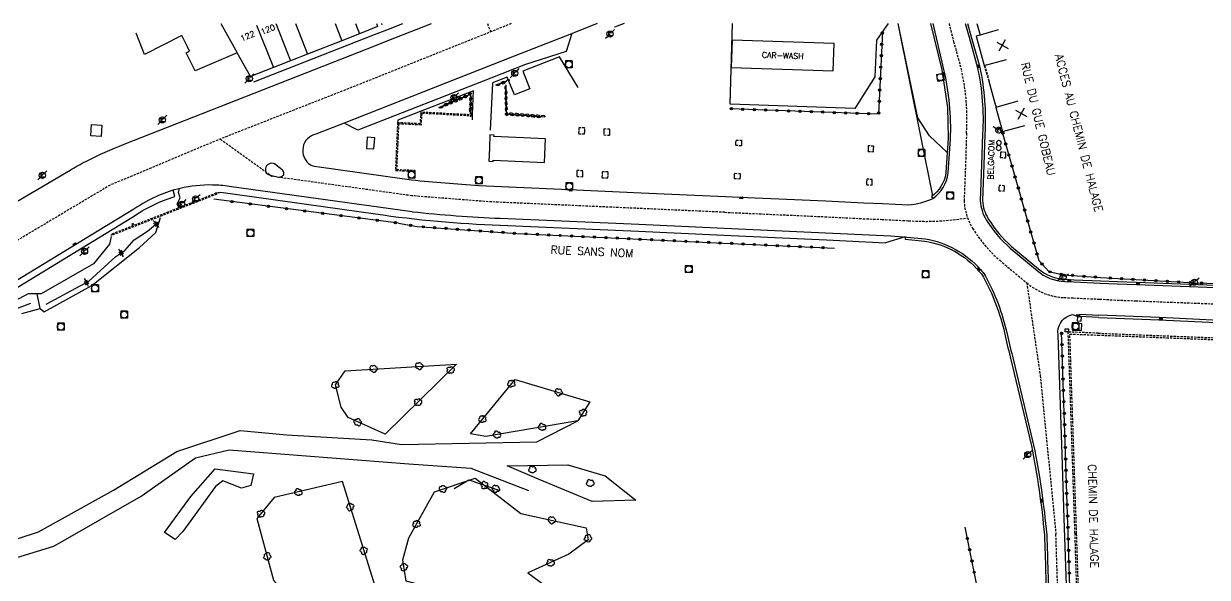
# Model space of a CAD drawing. Header units: millimetres. Extents: x 151000 to 152000, y 121000 to 122001.
# Drawn here: x 151146.2 to 151405, y 121878.9 to 122000 of the extents above; entities that cross this region are included whole.
import ezdxf
from ezdxf.enums import TextEntityAlignment as Align

# ---------------------------------------------------------------- set-up
doc = ezdxf.new("R2010")
doc.units = ezdxf.units.MM
doc.linetypes.add('DASHED', pattern=[0.75, 0.5, -0.25])
doc.layers.get('0').update_dxf_attribs({"linetype": 'CONTINUOUS'})
for name, color, linetype in [('W0001', 6, 'DASHED'), ('W0008', 7, 'CONTINUOUS'), ('W0100', 7, 'CONTINUOUS'), ('W0112', 1, 'DASHED'), ('W0211', 2, 'CONTINUOUS'), ('W0300', 7, 'CONTINUOUS'), ('W0302', 3, 'CONTINUOUS'), ('W0310', 3, 'CONTINUOUS'), ('W0322', 7, 'CONTINUOUS'), ('W0330', 7, 'CONTINUOUS'), ('W0334', 7, 'CONTINUOUS'), ('W0400', 7, 'CONTINUOUS'), ('W0420', 7, 'CONTINUOUS'), ('W0471', 7, 'CONTINUOUS'), ('W0984', 7, 'CONTINUOUS'), ('W0989', 7, 'CONTINUOUS'), ('W0991', 7, 'CONTINUOUS'), ('W1102', 7, 'CONTINUOUS')]:
    doc.layers.add(name, color=color, linetype=linetype)
doc.styles.get("Standard").update_dxf_attribs({"font": 'romans.shx', "width": 0.85})

# ---------------------------------------------------------------- blocks, each defined once
blk = doc.blocks.new('t322o')
at = {"color": 0, "linetype": 'Continuous'}
for radius in [0.25, 0.15]:
    blk.add_circle((0, 0), radius, dxfattribs=at)
blk = doc.blocks.new('T300')
for p, q in [((-0.8, 0.51), (-0.86, 0.34)), ((-0.86, 0.34), (-0.86, 0.17)), ((-0.86, 0.17), (-0.74, 0.06)), ((-0.69, 0.63), (-0.8, 0.51)), ((-0.8, -0.06), (-0.74, 0.06)), ((-0.74, 0.06), (-0.69, 0.11)), ((-0.57, 0.69), (-0.69, 0.63)), ((-0.46, 0.69), (-0.57, 0.69)), ((-0.29, 0.63), (-0.46, 0.69)), ((-0.29, 0.63), (-0.17, 0.74)), ((-0.23, 0.57), (-0.29, 0.63)), ((-0.17, 0.74), (-0.06, 0.8)), ((-0.06, 0.8), (0.06, 0.8)), ((0.06, 0.8), (0.23, 0.74)), ((0.23, 0.74), (0.34, 0.63)), ((0.34, 0.63), (0.4, 0.51)), ((0.46, 0.46), (0.34, 0.46)), ((0.4, 0.51), (0.4, 0.46)), ((0.57, 0.4), (0.46, 0.46)), ((0.57, 0.4), (0.69, 0.29)), ((0.69, 0.29), (0.74, 0.17)), ((0.74, 0.06), (0.69, -0.17)), ((0.74, 0.17), (0.74, 0.06)), ((-0.8, -0.17), (-0.8, -0.06)), ((-0.8, -0.23), (-0.8, -0.17)), ((-0.74, -0.34), (-0.8, -0.23)), ((-0.69, -0.4), (-0.74, -0.34)), ((-0.51, -0.46), (-0.69, -0.4)), ((-0.4, -0.46), (-0.51, -0.46)), ((-0.4, -0.46), (-0.34, -0.46)), ((-0.34, -0.46), (-0.34, -0.4)), ((-0.34, -0.51), (-0.34, -0.46)), ((-0.29, -0.63), (-0.34, -0.51)), ((-0.17, -0.74), (-0.29, -0.63)), ((-0.06, -0.8), (-0.17, -0.74)), ((0.06, -0.8), (-0.06, -0.8)), ((0.17, -0.74), (0.06, -0.8)), ((0.23, -0.69), (0.17, -0.74)), ((0.29, -0.46), (0.23, -0.46)), ((0.29, -0.63), (0.23, -0.69)), ((0.46, -0.4), (0.29, -0.46)), ((0.34, -0.51), (0.29, -0.63)), ((0.34, -0.51), (0.34, -0.46)), ((0.57, -0.34), (0.46, -0.4)), ((0.63, -0.29), (0.57, -0.34)), ((0.69, -0.17), (0.63, -0.29))]:
    blk.add_line(p, q)
blk = doc.blocks.new('T400')
for p, q in [((-0.15, 0.3), (0.15, 0.3)), ((-0.15, -0.25), (-0.15, 0.3)), ((-0.15, 0.15), (0.15, 0.15)), ((-0.15, 0), (0.15, 0)), ((0.15, 0.3), (0.15, -0.25)), ((-0.15, -0.15), (0.15, -0.15)), ((-0.15, -0.25), (-0.15, -0.3)), ((-0.15, -0.3), (0.15, -0.3)), ((0.15, -0.3), (0.15, -0.25))]:
    blk.add_line(p, q)
blk = doc.blocks.new('T420')
for p, q in [((0.75, 0.75), (-0.75, 0.75)), ((-0.75, 0.75), (-0.75, -0.75)), ((0.75, 0.75), (0.75, -0.75)), ((0.75, -0.75), (-0.75, -0.75))]:
    blk.add_line(p, q)
blk.add_ellipse((0, 0), major_axis=(-0.53, 0.53), ratio=1, start_param=3.926991, end_param=10.210176)
blk = doc.blocks.new('T471')
for p, q in [((-0.333334, 0.333334), (-0.333334, -0.333334)), ((-0.333334, 0.333334), (0.333334, 0.333334)), ((-0.333334, 0), (0, 0)), ((0.500001, 0.500001), (1.000002, 1.000002)), ((-0.500001, -0.500001), (-1.000002, -1.000002)), ((-0.333334, -0.333334), (0.333334, -0.333334))]:
    blk.add_line(p, q)
blk.add_ellipse((0, 0), major_axis=(0.471405, 0.471405), ratio=1, start_param=5.4977871438, end_param=11.780972451)
blk = doc.blocks.new('t991o')
at = {"color": 0, "linetype": 'Continuous'}
for p, q in [((-1, 1), (1, -1)), ((-1, -1), (1, 1))]:
    blk.add_line(p, q, dxfattribs=at)
blk = doc.blocks.new('t310o')
at = {"color": 0, "linetype": 'Continuous'}
for centre, start, end in [((-0.5, 0.38), 216.8699, 323.1304), ((0.5, -0.37), 36.8699, 143.1303)]:
    blk.add_arc(centre, 0.625, start, end, dxfattribs=at)
blk = doc.blocks.new('t211o')
at = {"color": 0, "linetype": 'Continuous'}
for p, q in [((-0.29, 0.5), (-0.29, 0)), ((0, 1), (0, 0)), ((0.29, 0.5), (0.29, 0))]:
    blk.add_line(p, q, dxfattribs=at)

msp = doc.modelspace()

# ---------------------------------------------------------------- linework, layer by layer
at = {"layer": 'W0001', "flags": 128}
for points in [[(151252.81, 122000), (151218.82, 121986.4), (151189.16, 121974.75), (151165.15, 121964.69), (151134.26, 121946.28), (151117.96, 121934.98), (151114.31, 121940.02), (151107.27, 121945), (151098.64, 121947.41), (151091.59, 121946.52), (151086.27, 121944.5), (151076.88, 121935.39), (151075.13, 121932.3), (151074.1, 121919.53), (151077.36, 121911.03), (151083.46, 121903.78), (151096.78, 121899.87), (151105.47, 121901.67), (151109.51, 121903.27), (151117.71, 121910.37), (151120.79, 121918.27), (151121.2, 121925.35), (151117.96, 121934.98), (151117.96, 121934.98)], [(151247.61, 122000), (151248.33, 121998.21), (151248.33, 121998.21)], [(151231.12, 121962.35), (151200.51, 121966.6), (151189.16, 121974.75), (151189.16, 121974.75)], [(151299.51, 121958.74), (151248.08, 121961.03), (151231.12, 121962.35)]]:
    msp.add_lwpolyline(points, dxfattribs=at)
at = {"layer": 'W0001'}
for points in [[(151348.52, 122000), (151349.53, 121996.07), (151351.33, 121989.51, -0.070162), (151352.34, 121976.03), (151352.13, 121969.23), (151351.82, 121961.25, 0.126863), (151353.69, 121955.25, 0.077075), (151359.6, 121948.24), (151365.5, 121943.3, 0.164226), (151373.64, 121940.09), (151375.69, 121940), (151381.45, 121939.75)], [(151299.51, 121958.74), (151302.54, 121958.61), (151321.42, 121957.77), (151329.71, 121957.34), (151333.85, 121957.19), (151339.69, 121956.89, 0.059618), (151352.57, 121957.54)], [(151365.5, 121943.3), (151368.47, 121923.06), (151371.89, 121888.31, -0.001015), (151372.4, 121872.07), (151372.99, 121853.88, -0.081199), (151372.29, 121847.28, -0.165335), (151366.4, 121841.87, -0.113131), (151361.04, 121841.12), (151361.04, 121841.12, -0.015484), (151358.44, 121841.13), (151339.77, 121840.77), (151337.45, 121840.72)], [(151381.45, 121939.75), (151384.51, 121939.57), (151389.37, 121939.37), (151412.45, 121938.48), (151437.47, 121937.52), (151454.59, 121936.89, 0.072838), (151459.99, 121937.53), (151463.97, 121938.79, -0.178218), (151474.39, 121938.09), (151475.39, 121937.65, 0.107132), (151488.06, 121935.51, -0.427615), (151496.05, 121926.51), (151495.19, 121904.31), (151494.83, 121895.15), (151496.62, 121817.98)]]:
    msp.add_lwpolyline(points, format="xyb", dxfattribs=at)
at = {"layer": 'W0008', "flags": 128}
for points in [[(151130.15, 121952.57), (151156.39, 121967.97, -0.0135), (151159.95, 121969.94, -0.0256), (151168.23, 121973.65), (151221.33, 121994.53), (151227.36, 121996.88), (151235.42, 122000, 0.1057)], [(151271.62, 122000), (151266.02, 121997.81), (151253.44, 121992.87), (151216.32, 121978.27), (151210.09, 121975.86, 0.0979), (151208.3, 121974.84, 0.153), (151207.31, 121972.94, 0.1493), (151207.53, 121970.82, 0.2515), (151209.83, 121968.8), (151231.05, 121965.84), (151231.05, 121965.84)], [(151201.95, 121966.45, 0.1399), (151202.78, 121966.64, 0.2115), (151203.12, 121967.22, 0.2469), (151202.76, 121968.01), (151201.07, 121969.31, 0.2792), (151199.85, 121969.25, 0.2649), (151199.1, 121968.35), (151199.08, 121967.82, 0.3174), (151199.88, 121966.94), (151201.95, 121966.45), (151201.95, 121966.45)], [(151231.19, 121958.87), (151191.18, 121964.4, 0.0287), (151187.51, 121964.71, 0.0619), (151180.47, 121963.96, 0.0476), (151175.69, 121962.4, 0.0328), (151170.34, 121959.45), (151138.37, 121939.98, 0.0402), (151134.23, 121937.03, 0.0649), (151129.89, 121932.2, 0.0721), (151126.93, 121926.29, 0.0312), (151125.76, 121921.33, -0.0287), (151124.96, 121916.36, -0.0662), (151122.15, 121909.38, -0.046), (151119.6, 121905.52, -0.0272), (151116.84, 121902.61, 0.0524), (151114.91, 121900.15, 0.0852), (151113.83, 121897.02, 0.0807), (151113.72, 121893.76, 0.0418), (151114.39, 121891.17), (151114.39, 121891.17)]]:
    msp.add_lwpolyline(points, format="xyb", dxfattribs=at)
for points in [[(151196.52, 121987.26), (151222.93, 121997.6), (151225.63, 121998.65), (151229.11, 122000)], [(151266.05, 121997.83), (151264.81, 121993.92), (151255.91, 121991.05), (151248.35, 121988.06), (151219.26, 121976.68), (151216.32, 121978.27), (151216.32, 121978.27)], [(151267.47, 121986.01), (151263.41, 121992.71), (151255.36, 121989.62), (151256.89, 121985.73), (151253.54, 121984.42), (151251.95, 121988.29), (151248.72, 121987.05), (151248.72, 121987.05)], [(151248.75, 121987.02), (151248.24, 121976.69), (151248.24, 121976.69)], [(151244.37, 121978.93), (151244.39, 121980.04), (151244.61, 121985.34), (151228.03, 121978.92), (151227.96, 121978.34), (151227.96, 121978.34)]]:
    msp.add_lwpolyline(points, dxfattribs=at)
at = {"layer": 'W0008'}
for points in [[(151299.66, 121962.21), (151302.69, 121962.08), (151321.58, 121961.24), (151329.87, 121960.81), (151334, 121960.65), (151339.64, 121960.36, 0.083883), (151344.95, 121961.75, 0.213468), (151348.35, 121967.35), (151348.85, 121974.71, 0.066083), (151347.41, 121990.01), (151345.03, 122000)], [(151352.07, 122000), (151352.91, 121997.01), (151354.74, 121990.36, -0.070324), (151355.85, 121975.87), (151355.64, 121969.11), (151355.34, 121961.28, 0.123224), (151356.68, 121957.08, 0.076875), (151361.88, 121950.91), (151367.76, 121945.98, 0.164126), (151373.81, 121943.59), (151375.84, 121943.5), (151381.6, 121943.26)], [(151231.05, 121965.84, 0.010723), (151245.72, 121964.62), (151265.46, 121963.74), (151281.23, 121963), (151299.66, 121962.21)], [(151231.19, 121958.87, 0.016908), (151250.44, 121957.44), (151280.71, 121956.13), (151299.35, 121955.27)], [(151299.35, 121955.27), (151335.8, 121953.58), (151338.48, 121953.39), (151343.31, 121952.92, -0.170985), (151355.43, 121946.24, -0.067096), (151356.48, 121944.77, -0.069146), (151361.15, 121932.46, 0.012102), (151362.39, 121927.24), (151367.02, 121907.78, -0.026874), (151369.88, 121888.18, -0.001011), (151370.4, 121872.01), (151370.97, 121853.94, -0.303478), (151362.42, 121843.49), (151362.39, 121843.58, -0.025986), (151358.37, 121843.14), (151339.73, 121842.78), (151337.41, 121842.73)], [(151381.6, 121943.26), (151385.25, 121943.12), (151389.51, 121942.95), (151412.58, 121942.06), (151437.6, 121941.1), (151454.71, 121940.48, 0.071378), (151458.99, 121940.97), (151462.92, 121942.22, -0.178594), (151475.84, 121941.37), (151476.77, 121940.96, 0.10937), (151488.19, 121939.1, -0.306278), (151497.61, 121931.15)], [(151352.3, 121775.74), (151351.96, 121775.77), (151355.61, 121807.61), (151358.8, 121835.57, -0.370909), (151362.13, 121839.03), (151367.09, 121839.25), (151375.5, 121839.54), (151373.73, 121891.86), (151373.26, 121905.78), (151372.36, 121931.88), (151372.28, 121932.63, -0.341197), (151375.52, 121936.37), (151376.54, 121936), (151377.12, 121935.92), (151377.15, 121936.45), (151381.26, 121936.25)], [(151494.09, 121927.48, 0.414286), (151490.19, 121932.05), (151482.04, 121932.64, -0.089332), (151475.12, 121934.03), (151472.27, 121935.17, 0.188505), (151464.12, 121935.26), (151458.57, 121933.59, -0.073179), (151457.21, 121933.33), (151437.39, 121934.08), (151414.84, 121934.74), (151394.51, 121935.74), (151381.26, 121936.25)]]:
    msp.add_lwpolyline(points, format="xyb", dxfattribs=at)
for points in [[(151353.5, 121948.14), (151353.55, 121948.11), (151353.64, 121948.01)], [(151114.36, 121891.13), (151116.04, 121884.49), (151122.12, 121881.22), (151132.04, 121883.15), (151149.52, 121888.82), (151165.88, 121897.96), (151179.74, 121906.4), (151193.56, 121911.04), (151203.78, 121910.06), (151222.36, 121908.99), (151228.85, 121907.93), (151258.4, 121908.5), (151267.36, 121913.16)], [(151003.42, 121684.79), (151000.56, 121686.58), (151007.91, 121699.01), (151014.67, 121715.59), (151022.28, 121734.24), (151027.87, 121751.68), (151034.37, 121762.92), (151051.08, 121779.24), (151062.78, 121791.23), (151080.28, 121811.99), (151097.74, 121850.19), (151103.04, 121851.54), (151113.03, 121857.23), (151132.98, 121879.67), (151152.86, 121885.72), (151171.94, 121896.64), (151183.8, 121905), (151191.16, 121906.76), (151230.47, 121903.7), (151243.97, 121902.78), (151256.58, 121897.89)]]:
    msp.add_lwpolyline(points, dxfattribs=at)
msp.add_lwpolyline([(151251.95, 121903.26), (151265.19, 121903.51), (151273.36, 121901.12), (151280.05, 121895.81), (151270.53, 121895.51), (151258.94, 121900.32)], close=True, dxfattribs=at)
at = {"layer": 'W0100', "flags": 128}
for points in [[(151223.37, 122000), (151223.61, 121999.37), (151219.62, 121997.81), (151215.8, 121996.25), (151208.31, 121993.36), (151204.56, 121991.89), (151200.82, 121990.4), (151195.85, 121988.42), (151192.94, 121993.62), (151183.71, 121989.69), (151181.76, 121993.65), (151182.5, 121994.01), (151182.03, 121994.95), (151180.8, 121997.39), (151172.66, 121993.28), (151170.84, 121997.94), (151170.84, 121997.94)], [(151163.31, 121977.83), (151163.19, 121975.35), (151160.94, 121975.44), (151161.06, 121977.92), (151163.31, 121977.83), (151163.31, 121977.83)], [(151221.35, 121975.14), (151221.2, 121972.69), (151222.82, 121972.61), (151222.97, 121975.06), (151221.35, 121975.14), (151221.35, 121975.14)]]:
    msp.add_lwpolyline(points, dxfattribs=at)
at = {"layer": 'W0100'}
for points in [[(151354.61, 122000), (151355.31, 121997.51), (151354.46, 121997.28), (151356.24, 121990.84), (151361.06, 121992.17)], [(151363.58, 121983.03), (151358.77, 121981.69), (151360.24, 121976.38), (151365.06, 121977.72)]]:
    msp.add_lwpolyline(points, dxfattribs=at)
for points in [[(151301.13, 121996.38), (151300.91, 121990.41), (151312.07, 121990.04), (151323.22, 121989.68), (151323.45, 121995.66), (151312.29, 121996.02)], [(151260.33, 121974.78), (151249.05, 121975.32), (151249.07, 121975.62), (151248.17, 121975.65), (151248.06, 121972.78), (151247.95, 121969.91), (151248.85, 121969.87), (151248.86, 121970.17), (151260.11, 121969.66)]]:
    msp.add_lwpolyline(points, close=True, dxfattribs=at)
for points in [[(151359.1, 121973.5, 4.049954), (151358.9, 121973.94, 0.246916)], [(151358.87, 121972.93, 5.745224), (151359.06, 121973.23, 0.174058)]]:
    msp.add_lwpolyline(points, format="xyb", close=True, dxfattribs=at)
at = {"layer": 'W0112'}
for p, q in [((151233.04, 121980.63), (151232.87, 121978.09)), ((151244.39, 121980.04), (151233.04, 121980.63)), ((151233.27, 121980.37), (151233.1, 121977.83)), ((151244.38, 121979.79), (151233.27, 121980.37)), ((151227.97, 121978.33), (151227.5, 121967.88)), ((151228.21, 121978.07), (151227.76, 121968.11)), ((151232.87, 121978.09), (151227.97, 121978.33)), ((151233.1, 121977.83), (151228.21, 121978.07)), ((151227.5, 121967.88), (151231.71, 121967.69)), ((151227.76, 121968.11), (151231.72, 121967.94)), ((151188.35, 121962.93), (151165.33, 121953.89)), ((151188.44, 121962.7), (151165.42, 121953.66))]:
    msp.add_line(p, q, dxfattribs=at)
for points in [[(151356.24, 121990.84), (151357.21, 121987.41), (151357.33, 121987.45), (151356.35, 121990.87)], [(151358.88, 121981.72), (151358.62, 121982.65), (151358.51, 121982.62), (151358.77, 121981.69)], [(151267.57, 121976.57), (151267.55, 121975.97), (151267.61, 121975.91), (151268.81, 121975.87), (151268.87, 121975.92), (151268.89, 121976.52), (151268.91, 121977.13), (151268.85, 121977.18), (151267.65, 121977.21), (151267.59, 121977.17)], [(151273.05, 121976.31), (151273.03, 121975.71), (151273.09, 121975.66), (151274.29, 121975.62), (151274.35, 121975.66), (151274.37, 121976.27), (151274.39, 121976.88), (151274.34, 121976.92), (151273.13, 121976.96), (151273.07, 121976.91)], [(151303.17, 121973.88), (151303.14, 121973.33), (151303.09, 121973.29), (151301.99, 121973.34), (151301.93, 121973.39), (151301.95, 121973.94), (151301.98, 121974.49), (151302.04, 121974.53), (151303.15, 121974.49), (151303.19, 121974.44)], [(151330.84, 121972.66), (151330.81, 121972.11), (151330.86, 121972.06), (151331.98, 121972), (151332.02, 121972.05), (151332.05, 121972.6), (151332.08, 121973.15), (151332.04, 121973.2), (151330.93, 121973.27), (151330.87, 121973.22)], [(151359.75, 121971.32), (151359.72, 121970.77), (151359.76, 121970.73), (151360.87, 121970.66), (151360.91, 121970.71), (151360.94, 121971.25), (151360.97, 121971.79), (151360.93, 121971.85), (151359.83, 121971.9), (151359.78, 121971.87)], [(151267.16, 121967.21), (151267.14, 121966.61), (151267.2, 121966.56), (151268.41, 121966.52), (151268.46, 121966.56), (151268.48, 121967.17), (151268.5, 121967.78), (151268.45, 121967.83), (151267.25, 121967.86), (151267.18, 121967.81)], [(151272.67, 121966.95), (151272.65, 121966.36), (151272.71, 121966.3), (151273.91, 121966.26), (151273.97, 121966.3), (151273.99, 121966.91), (151274.01, 121967.52), (151273.95, 121967.57), (151272.75, 121967.6), (151272.69, 121967.55)], [(151302.85, 121966.62), (151302.82, 121966.07), (151302.78, 121966.02), (151301.67, 121966.08), (151301.61, 121966.13), (151301.63, 121966.68), (151301.66, 121967.22), (151301.72, 121967.27), (151302.83, 121967.22), (151302.88, 121967.17)], [(151330.51, 121965.37), (151330.48, 121964.82), (151330.53, 121964.76), (151331.65, 121964.71), (151331.69, 121964.76), (151331.72, 121965.31), (151331.75, 121965.86), (151331.72, 121965.91), (151330.6, 121965.98), (151330.54, 121965.93)], [(151359.43, 121964.03), (151359.4, 121963.49), (151359.45, 121963.44), (151360.55, 121963.38), (151360.6, 121963.43), (151360.63, 121963.97), (151360.66, 121964.51), (151360.62, 121964.56), (151359.51, 121964.62), (151359.46, 121964.58)]]:
    msp.add_lwpolyline(points, close=True, dxfattribs=at)
for points in [[(151244.38, 121979.79), (151244.39, 121980.04)], [(151231.72, 121967.94), (151231.71, 121967.69)], [(151188.44, 121962.7), (151188.35, 121962.93)], [(151165.33, 121953.89), (151165.42, 121953.66)], [(151381.12, 121932.3), (151374.5, 121932.55), (151375.99, 121888.54), (151377.56, 121840.03), (151371.17, 121790.65), (151365.94, 121749.9), (151368.74, 121739.81)], [(151369.14, 121739.92), (151366.37, 121749.93), (151371.59, 121790.6), (151377.98, 121840.01), (151376.41, 121888.55), (151374.94, 121932.12), (151381.1, 121931.88)], [(151381.12, 121932.3), (151491.62, 121927.96), (151494.96, 121819.66)], [(151381.1, 121931.88), (151491.26, 121927.6), (151494.59, 121819.65)]]:
    msp.add_lwpolyline(points, dxfattribs=at)
at = {"layer": 'W0211'}
for points in [[(151149.84, 121937.71), (151150.75, 121937), (151161.11, 121942.73), (151171.54, 121951.02), (151175.16, 121954.34), (151176.17, 121957.61)], [(151151.16, 121938.62), (151160.5, 121943.66), (151166.4, 121949.08), (151168.35, 121950.4), (151170.4, 121952.75), (151173.3, 121954.61), (151175.92, 121956.82)], [(151165.38, 121953.42), (151165.02, 121951.75), (151161.52, 121947.46), (151150.04, 121940.92), (151147.2, 121940.87), (151142.21, 121938.21)], [(151145.87, 121936.63), (151149.84, 121937.71), (151149.21, 121940.9)], [(151142.97, 121937.06), (151147.79, 121938.89)]]:
    msp.add_lwpolyline(points, dxfattribs=at)
msp.add_lwpolyline([(151195.91, 121898.96), (151193.87, 121898.42), (151189.79, 121899.99), (151188.15, 121898.78), (151181.04, 121888.9), (151179.37, 121887.19), (151177.03, 121888.71), (151182.82, 121896.58), (151188.13, 121902.61), (151196.47, 121901.57)], close=True, dxfattribs=at)
at = {"layer": 'W0302'}
for points in [[(151225.23, 121910.18), (151217.18, 121913.84), (151215.65, 121916.12), (151214.42, 121920.99), (151216.55, 121924.1), (151240.85, 121925.54)], [(151253.66, 121922.17), (151270.04, 121917.28), (151267.36, 121913.16), (151247.24, 121909.73), (151243.95, 121910.25)], [(151215.94, 121899.84), (151200.98, 121896.36), (151197.22, 121891.77), (151200.82, 121878.31), (151208.75, 121867.78), (151199.8, 121859.52), (151195.58, 121854.1), (151194.34, 121845.92), (151208.97, 121851.5), (151219.64, 121866.82), (151224.15, 121873.43)], [(151254.94, 121892.83), (151269.22, 121889.69), (151269.62, 121887.07), (151265.38, 121883.95), (151256.48, 121879.85), (151262.51, 121875.41), (151262.15, 121868.23), (151253.53, 121864.71), (151254.11, 121862.14), (151258.04, 121860.01), (151254.47, 121857.76), (151243.89, 121856.48), (151233.93, 121855.45), (151233.27, 121860.31), (151238.85, 121866.64), (151243.03, 121869.35), (151239.69, 121875.5), (151229.87, 121878.07), (151229.15, 121882.73), (151230.46, 121887.51), (151236.06, 121897.58), (151244.93, 121900.57)]]:
    msp.add_lwpolyline(points, close=True, dxfattribs=at)
msp.add_lwpolyline([(151240.33, 121898.36), (151243.58, 121900.2), (151250.34, 121897.92)], dxfattribs=at)
at = {"layer": 'W0310', "flags": 128}
for points in [[(151251.77, 121987.34), (151249.41, 121986.55), (151249.41, 121986.55)], [(151251.63, 121986.59), (151251.75, 121980.3), (151260.19, 121979.62), (151260.19, 121979.62)], [(151243.91, 121980.29), (151243.96, 121984.57), (151236.93, 121981.61), (151236.93, 121981.61)]]:
    msp.add_lwpolyline(points, dxfattribs=at)
at = {"layer": 'W0322', "flags": 128}
for points in [[(151224.46, 122000), (151224.57, 121999.72), (151224.57, 121999.72)], [(151277.48, 122000), (151275.39, 121999.23), (151275.39, 121999.23)], [(151228.17, 121956.38), (151187.83, 121961.6), (151187.83, 121961.6)]]:
    msp.add_lwpolyline(points, dxfattribs=at)
at = {"layer": 'W0322'}
for points in [[(151333.95, 121998.22), (151333.14, 121980.2), (151300.62, 121981.39)], [(151360.22, 121976.08), (151368.19, 121948.21), (151370.35, 121945.77), (151373.55, 121945.07), (151381.66, 121944.51)], [(151228.17, 121956.38), (151232.29, 121955.65), (151254.03, 121954.12), (151277.88, 121953), (151290.03, 121952.44), (151299.21, 121952.01)], [(151299.21, 121952.01), (151323.46, 121950.9)], [(151381.66, 121944.51), (151402.35, 121943.33), (151451.09, 121941.94), (151462.32, 121948.77)], [(151376.11, 121839.83), (151374.56, 121888.26), (151373.12, 121932.58)], [(151358.91, 121855.72), (151352.05, 121889.84)]]:
    msp.add_lwpolyline(points, dxfattribs=at)
at = {"layer": 'W0330'}
msp.add_lwpolyline([(151337.31, 122000), (151344.9, 121962.33)], dxfattribs=at)
at = {"layer": 'W0334'}
for points in [[(151300.65, 121982.41), (151301.22, 122000)], [(151335.22, 122000), (151332.65, 121996.41), (151332.28, 121988.35), (151327.93, 121981.45), (151300.65, 121982.41)], [(151348.14, 121971.8), (151344.27, 121975.45), (151341.73, 121979.38), (151337.42, 122000)], [(151357.21, 121987.41), (151358.51, 121982.62)], [(151180.15, 121959.76), (151179.8, 121960.61), (151180.46, 121961.9), (151180.08, 121963.04), (151180.29, 121964.02)], [(151299.28, 121953.73), (151321.73, 121952.69), (151334.65, 121952.07)], [(151338.97, 121953.34), (151334.65, 121952.07)], [(151381.23, 121935.72), (151377.12, 121935.92)]]:
    msp.add_lwpolyline(points, dxfattribs=at)
for points in [[(151344.51, 122000), (151346.92, 121989.91), (151348.2, 121981.68), (151348.34, 121974.95), (151347.86, 121967.46), (151347.83, 121967.22, -0.198278), (151344.7, 121962.18, -0.000416), (151344.68, 121962.17), (151344.95, 121961.75)], [(151352.59, 122000), (151353.39, 121997.15), (151355.23, 121990.48, -0.070346), (151356.35, 121975.84), (151356.14, 121969.09), (151355.84, 121961.29, 0.122532), (151357.1, 121957.34, 0.076845), (151362.2, 121951.29), (151368.08, 121946.37, 0.164108), (151373.83, 121944.09), (151375.86, 121944), (151381.62, 121943.76)], [(151114.08, 121891.03), (151114.36, 121891.13), (151115.69, 121891.59), (151115.29, 121892.76, -0.254745), (151117.33, 121901.27), (151119.34, 121903.49, 0.140093), (151126.5, 121918.07), (151127.27, 121922.35, -0.095931), (151130.46, 121930.58, -0.115882), (151138.17, 121938.26), (151169.9, 121957.63, -0.071506), (151179.25, 121962.22), (151178.89, 121963.6)], [(151188.2, 121962.97, -0.000063), (151189.35, 121963.11), (151223.12, 121958.39, 0.026222), (151250.38, 121955.91), (151280.64, 121954.6), (151299.28, 121953.73), (151299.28, 121953.73)], [(151338.97, 121953.34), (151338.92, 121952.85), (151343.25, 121952.43, -0.177354), (151355.07, 121945.89, -0.067096), (151356.04, 121944.54, -0.07028), (151360.66, 121932.35, 0.011998), (151361.91, 121927.12), (151366.53, 121907.67, -0.026843), (151369.38, 121888.15, -0.00101), (151369.9, 121871.99), (151370.47, 121853.95, -0.30273), (151362.28, 121843.97), (151362.39, 121843.58)], [(151381.62, 121943.76), (151385.35, 121943.61), (151389.53, 121943.45), (151412.6, 121942.56), (151437.62, 121941.6), (151454.7, 121940.98), (151456.89, 121941.08), (151458.87, 121941.46), (151462.77, 121942.69, -0.178638), (151476.04, 121941.82), (151476.97, 121941.42, 0.109676), (151488.2, 121939.61, -0.307269), (151498.1, 121931.28, -0.307269)]]:
    msp.add_lwpolyline(points, format="xyb", dxfattribs=at)
for points in [[(151170.19, 121956.27), (151169.9, 121956.17), (151169.98, 121955.97), (151170.27, 121956.07)], [(151377.48, 121935.87), (151376.61, 121935.91), (151376.57, 121934.99), (151377.44, 121934.95)], [(151377.48, 121935.87), (151376.61, 121935.91), (151376.57, 121934.99), (151377.44, 121934.95)], [(151374.63, 121932.62), (151373.89, 121932.63), (151373.9, 121933.26), (151374.64, 121933.25)], [(151374.63, 121932.62), (151373.89, 121932.63), (151373.9, 121933.26), (151374.64, 121933.25)], [(151377.5, 121932.89), (151377.53, 121934.35), (151375.61, 121934.43), (151375.54, 121932.99)], [(151377.5, 121932.89), (151377.53, 121934.35), (151375.61, 121934.43), (151375.54, 121932.99)]]:
    msp.add_lwpolyline(points, close=True, dxfattribs=at)
at = {"layer": 'W0334', "flags": 128}
msp.add_lwpolyline([(151381.23, 121935.72), (151394.48, 121935.25), (151414.82, 121934.24), (151437.37, 121933.58), (151457.21, 121932.83, 0.073628), (151458.72, 121933.12), (151464.28, 121934.78, -0.188934), (151472.08, 121934.71), (151474.94, 121933.56, 0.089164), (151482.01, 121932.14), (151490.15, 121931.55, -0.414204), (151493.6, 121927.52), (151494.09, 121927.48)], format="xyb", dxfattribs=at)
at = {"layer": 'W1102'}
msp.add_line((151359.27, 121998.62), (151355.31, 121997.51), dxfattribs=at)
at = {"layer": 'W1102', "flags": 128}
for points in [[(151189.37, 122000), (151192.94, 121993.62), (151192.94, 121993.62)], [(151197.16, 121999.7), (151200.82, 121990.4), (151200.82, 121990.4)], [(151201.36, 122000), (151204.56, 121991.89), (151204.56, 121991.89)], [(151205.69, 122000), (151208.31, 121993.36), (151208.31, 121993.36)], [(151214.32, 122000), (151215.8, 121996.25), (151215.8, 121996.25)], [(151218.76, 122000), (151219.62, 121997.81), (151219.62, 121997.81)]]:
    msp.add_lwpolyline(points, dxfattribs=at)

# ---------------------------------------------------------------- block references
at = {"layer": 'W0211'}
for p, rotation in [((151175.18, 121956.19), 40.10332533919122), ((151175.18, 121956.19), 220.1033253391912), ((151167.54, 121949.85), 33.98687113373374), ((151167.54, 121949.85), 213.9868711337337), ((151159.96, 121943.37), 28.35697466100627), ((151159.96, 121943.37), 208.3569746610063)]:
    msp.add_blockref('t211o', p, dxfattribs=dict(at, rotation=rotation))
at = {"layer": 'W0300'}
for p, rotation in [((151222.79, 121924.47), 3.398785664151294), ((151232.77, 121925.06), 3.398785664151294), ((151239.49, 121924.21), 224.5339533636445), ((151214.43, 121921), 55.60376189331646), ((151252.94, 121921.29), 50.82788256018715), ((151263.24, 121919.31), 343.369984465746), ((151232.36, 121917.19), 224.5339533636445), ((151219.2, 121912.92), 155.5486433016726), ((151246.62, 121913.54), 50.82788256018715), ((151268.46, 121914.85), 236.9780877412892), ((151259.49, 121911.82), 189.6701707969579), ((151249.63, 121910.14), 189.6701707969579), ((151257.37, 121902.49), 203.4197857305071), ((151206.2, 121897.57), 193.1072276171953), ((151237.97, 121898.22), 18.61925244430521), ((151247.03, 121898.94), 322.2908578555331), ((151249.51, 121898.2), 341.3044203566412), ((151270.01, 121899.53), 203.4197857305071), ((151198.04, 121892.77), 230.700936713454), ((151217.63, 121894.39), 107.2826015940284), ((151232.18, 121890.6), 60.9035833345495), ((151261.77, 121891.33), 347.6096914357894), ((151269.58, 121887.34), 278.6539816905182), ((151220.6, 121884.84), 107.2826015940284), ((151199.47, 121883.36), 284.9633535883161), ((151261.33, 121882.09), 204.7218873884439), ((151229.38, 121881.24), 98.69890535816918)]:
    msp.add_blockref('T300', p, dxfattribs=dict(at, rotation=rotation))
at = {"layer": 'W0310'}
for p, rotation in [((151250.5, 121986.92), 198.3971662812941), ((151251.6, 121987.28), 198.3971662812941), ((151251.65, 121985.43), 271.1568275548273), ((151241.19, 121983.4), 202.8239240727512), ((151242.26, 121983.85), 202.8239240727512), ((151243.32, 121984.3), 202.8239240727512), ((151243.94, 121982.95), 89.31181962851129), ((151243.96, 121984.11), 89.31181962851129), ((151251.67, 121984.28), 271.1568275548273), ((151251.7, 121983.13), 271.1568275548273), ((151238, 121982.06), 202.8239240727512), ((151239.06, 121982.5), 202.8239240727512), ((151240.13, 121982.95), 202.8239240727512), ((151243.91, 121980.64), 89.31181962851129), ((151243.93, 121981.8), 89.31181962851129), ((151251.72, 121981.97), 271.1568275548273), ((151251.74, 121980.82), 271.1568275548273), ((151252.39, 121980.24), 355.4399216111996), ((151253.54, 121980.15), 355.4399216111996), ((151254.69, 121980.06), 355.4399216111996), ((151255.84, 121979.97), 355.4399216111996), ((151256.99, 121979.88), 355.4399216111996), ((151258.14, 121979.79), 355.4399216111996), ((151259.29, 121979.69), 355.4399216111996)]:
    msp.add_blockref('t310o', p, dxfattribs=dict(at, rotation=rotation))
at = {"layer": 'W0322'}
for p, rotation in [((151333.94, 121997.97), 267.443556755184), ((151333.82, 121995.47), 267.443556755184), ((151333.71, 121992.97), 267.443556755184), ((151333.6, 121990.48), 267.443556755184), ((151333.49, 121987.98), 267.443556755184), ((151333.38, 121985.48), 267.443556755184), ((151300.95, 121981.38), 177.910246236795), ((151303.44, 121981.29), 177.910246236795), ((151305.94, 121981.2), 177.910246236795), ((151308.44, 121981.11), 177.910246236795), ((151310.94, 121981.01), 177.910246236795), ((151313.44, 121980.92), 177.910246236795), ((151333.27, 121982.98), 267.443556755184), ((151315.94, 121980.83), 177.910246236795), ((151318.43, 121980.74), 177.910246236795), ((151320.93, 121980.65), 177.910246236795), ((151323.43, 121980.56), 177.910246236795), ((151325.93, 121980.47), 177.910246236795), ((151328.43, 121980.38), 177.910246236795), ((151330.93, 121980.29), 177.910246236795), ((151333.16, 121980.49), 267.443556755184), ((151360.22, 121976.08), 285.952536823916), ((151360.91, 121973.68), 285.952536823916), ((151361.6, 121971.28), 285.952536823916), ((151362.28, 121968.87), 285.952536823916), ((151362.97, 121966.47), 285.952536823916), ((151363.66, 121964.07), 285.952536823916), ((151191.8, 121961.08), 172.6366461295327), ((151195.77, 121960.57), 172.6366461295327), ((151364.34, 121961.66), 285.952536823916), ((151199.73, 121960.06), 172.6366461295327), ((151203.7, 121959.55), 172.6366461295327), ((151207.67, 121959.03), 172.6366461295327), ((151211.63, 121958.52), 172.6366461295327), ((151215.6, 121958.01), 172.6366461295327), ((151365.03, 121959.26), 285.952536823916), ((151219.57, 121957.49), 172.6366461295327), ((151223.53, 121956.98), 172.6366461295327), ((151227.5, 121956.47), 172.6366461295327), ((151230.83, 121955.91), 352.4512276791091), ((151233.58, 121955.56), 355.9888107253107), ((151236.08, 121955.38), 355.9888107253107), ((151238.57, 121955.21), 355.9888107253107), ((151241.06, 121955.03), 355.9888107253107), ((151365.72, 121956.85), 285.952536823916), ((151243.56, 121954.86), 355.9888107253107), ((151246.05, 121954.68), 355.9888107253107), ((151248.54, 121954.51), 355.9888107253107), ((151251.04, 121954.33), 355.9888107253107), ((151253.53, 121954.16), 355.9888107253107), ((151256.03, 121954.03), 357.3035584770244), ((151258.53, 121953.91), 357.3035584770244), ((151261.02, 121953.79), 357.3035584770244), ((151263.52, 121953.67), 357.3035584770244), ((151266.02, 121953.56), 357.3035584770244), ((151268.52, 121953.44), 357.3035584770244), ((151271.01, 121953.32), 357.3035584770244), ((151273.51, 121953.2), 357.3035584770244), ((151276.01, 121953.09), 357.3035584770244), ((151278.5, 121952.97), 357.3581784185687), ((151281, 121952.85), 357.3581784185687), ((151283.5, 121952.74), 357.3581784185687), ((151286, 121952.62), 357.3581784185687), ((151288.49, 121952.51), 357.3581784185687), ((151290.99, 121952.39), 357.3581784185687), ((151366.4, 121954.45), 285.952536823916), ((151293.49, 121952.28), 357.3581784185687), ((151295.99, 121952.16), 357.3581784185687), ((151298.48, 121952.05), 357.3581784185687), ((151300.98, 121951.93), 357.3581784185619), ((151303.48, 121951.82), 357.3581784185619), ((151305.97, 121951.7), 357.3581784185619), ((151308.47, 121951.59), 357.3581784185619), ((151310.97, 121951.47), 357.3581784185619), ((151313.47, 121951.36), 357.3581784185619), ((151315.96, 121951.24), 357.3581784185619), ((151318.46, 121951.13), 357.3581784185619), ((151320.96, 121951.01), 357.3581784185619), ((151367.09, 121952.05), 285.952536823916), ((151367.78, 121949.64), 285.952536823916), ((151368.86, 121947.46), 311.561538328981), ((151370.6, 121945.72), 347.661394521492), ((151373.04, 121945.18), 347.661394521492), ((151375.52, 121944.94), 356.00262984944), ((151378.02, 121944.76), 356.00262984944), ((151380.51, 121944.59), 356.00262984944), ((151383.77, 121944.39), 356.8089048582601), ((151386.27, 121944.23), 356.8089048582601), ((151388.76, 121944.09), 356.8089048582601), ((151391.26, 121943.95), 356.8089048582601), ((151393.75, 121943.81), 356.8089048582601), ((151396.25, 121943.67), 356.8089048582601), ((151398.75, 121943.53), 356.8089048582601), ((151401.24, 121943.39), 356.8089048582601), ((151403.74, 121943.29), 358.365694995523), ((151373.13, 121932.28), 91.87111269498061), ((151373.21, 121929.79), 91.87111269498061), ((151373.29, 121927.29), 91.87111269498061), ((151373.37, 121924.79), 91.87111269498061), ((151373.45, 121922.29), 91.87111269498061), ((151373.53, 121919.79), 91.87111269498061), ((151373.62, 121917.29), 91.87111269498061), ((151373.7, 121914.79), 91.87111269498061), ((151373.78, 121912.3), 91.87111269498061), ((151373.86, 121909.8), 91.87111269498061), ((151373.94, 121907.3), 91.87111269498061), ((151374.02, 121904.8), 91.87111269498061), ((151374.11, 121902.3), 91.87111269498061), ((151374.19, 121899.8), 91.87111269498061), ((151374.27, 121897.3), 91.87111269498061), ((151374.35, 121894.8), 91.87111269498061), ((151374.43, 121892.31), 91.87111269498061), ((151374.51, 121889.81), 91.87111269498061), ((151352.54, 121887.39), 101.3729643934448), ((151374.59, 121887.31), 91.82706174893899), ((151353.03, 121884.93), 101.3729643934448), ((151374.67, 121884.81), 91.82706174893899), ((151353.53, 121882.48), 101.3729643934448), ((151354.02, 121880.03), 101.3729643934448), ((151374.75, 121882.31), 91.82706174893899), ((151374.83, 121879.81), 91.82706174893899)]:
    msp.add_blockref('t322o', p, dxfattribs=dict(at, rotation=rotation))
at = {"layer": 'W0400'}
for p, rotation in [((151347.3, 121988.97), 188.7978528452082), ((151354.92, 121990.68), 15.37557114146501), ((151265.8, 121963.55), 267.9650678528945), ((151303.14, 121961.89), 86.07194595205533), ((151157.42, 121951.79), 120.9820411759505), ((151355.03, 121946.25), 43.72438496088505), ((151374.83, 121943.81), 87.47929288432603), ((151389.9, 121943.19), 87.73011896060305), ((151376.75, 121936.22), 83.21617870586323), ((151394.87, 121935.49), 87.72020523809606), ((151368.81, 121895.7), 6.31249274942345)]:
    msp.add_blockref('T400', p, dxfattribs=dict(at, rotation=rotation))
at = {"layer": 'W0420'}
for p in [(151265.41, 121991.09), (151342.51, 121971.69), (151342.51, 121971.69), (151231.02, 121966.97), (151245.73, 121965.74), (151265.5, 121964.4), (151348.74, 121962.36), (151348.74, 121962.36), (151195.8, 121954.22), (151291.6, 121946.29), (151343.39, 121945.16), (151161.85, 121942.09), (151168.2, 121936.34), (151154.36, 121933.73), (151376.17, 121933.79)]:
    msp.add_blockref('T420', p, dxfattribs=at)
at = {"layer": 'W0420', "rotation": 98.7978528452082}
msp.add_blockref('T420', (151346.64, 121988.28), dxfattribs=at)
at = {"layer": 'W0471'}
for p in [(151274.42, 121997.72), (151195.58, 121988), (151253.59, 121989.16), (151240.32, 121983.85), (151176.56, 121978.95), (151150.33, 121966.83), (151180.8, 121960.52), (151183.83, 121961.66), (151159.55, 121950.21), (151365.74, 121905.74)]:
    msp.add_blockref('T471', p, dxfattribs=at)
for p, rotation in [((151359.39, 121976.72), 285.558758647344), ((151373.49, 121944.55), 347.661394521492), ((151402.14, 121943.44), 357.772212120969)]:
    msp.add_blockref('T471', p, dxfattribs=dict(at, rotation=rotation))
at = {"layer": 'W0991'}
for p, rotation in [((151360.2, 121995.29), 15.4481445428377), ((151364.32, 121980.37), 15.53657566117379)]:
    msp.add_blockref('t991o', p, dxfattribs=dict(at, rotation=rotation))

# ---------------------------------------------------------------- texts
at = {"layer": 'W0984'}
for s, rotation, p in [('CAR-WASH', 358.1349, (151312.18, 121993.03)), ('BELGACOM', 88.409, (151357.71, 121970.23))]:
    msp.add_text(s, height=1.25, rotation=rotation, dxfattribs=at).set_placement(p, align=Align.MIDDLE)
at = {"layer": 'W0989'}
for s, rotation, p in [('ACCES AU CHEMIN DE HALAGE', 284.3582, (151376.92, 121976.1)), ('RUE DU GUE GOBEAU', 283.3717, (151368.04, 121979.17)), ('RUE SANS NOM', 357.4182, (151270.47, 121950.17)), ('CHEMIN DE HALAGE', 271.3359, (151380.09, 121892.3))]:
    msp.add_text(s, height=1.75, rotation=rotation, dxfattribs=at).set_placement(p, align=Align.MIDDLE)
at = {"layer": 'W0991'}
for s, rotation, p in [('120', 21.7712, (151199.61, 121998.73)), ('122', 21.6991, (151195.19, 121997.31))]:
    msp.add_text(s, height=1.25, rotation=rotation, dxfattribs=at).set_placement(p, align=Align.MIDDLE)

doc.saveas('drawing.dxf')
